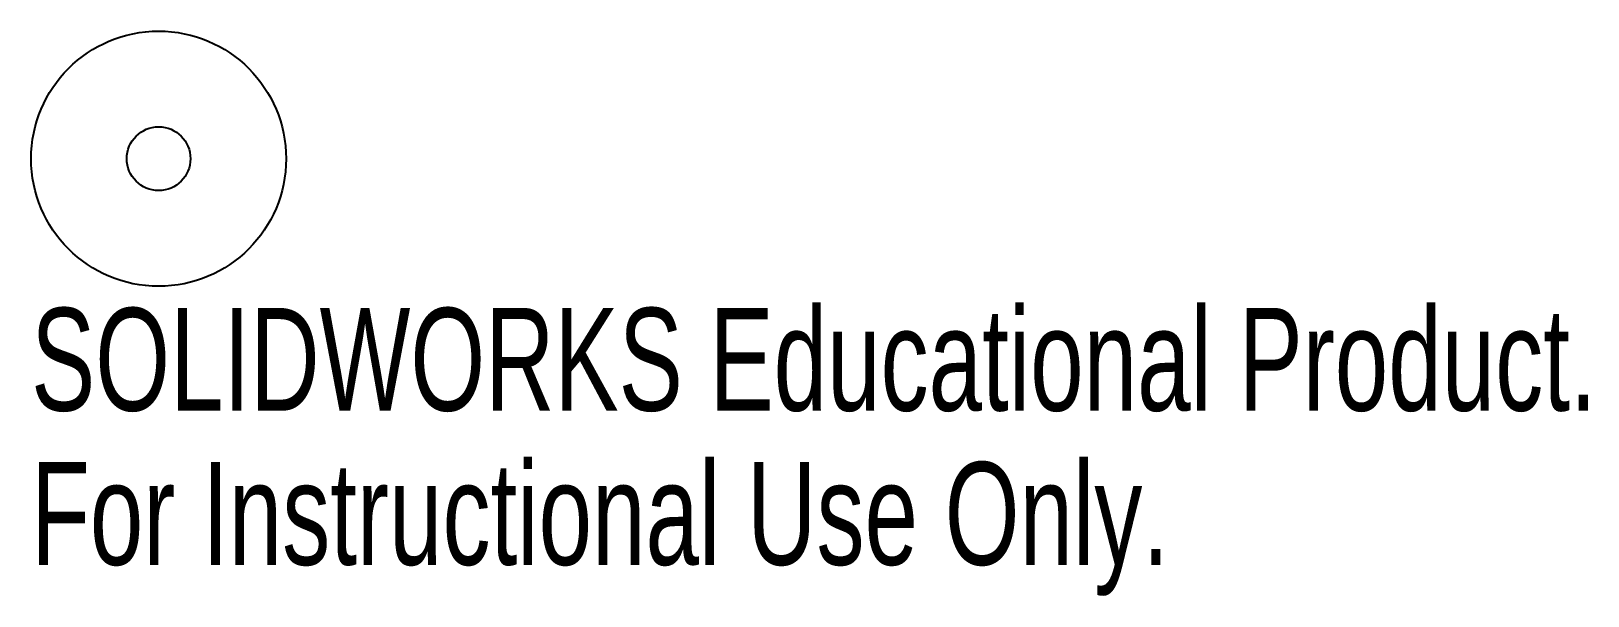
# Model space of a CAD drawing. Extents: x -6 to 67.3, y -20.6 to 6.
import ezdxf

# ---------------------------------------------------------------- set-up
doc = ezdxf.new("R2010")
doc.units = 0
doc.layers.get('0').update_dxf_attribs({"linetype": 'CONTINUOUS'})
doc.styles.add('SLDTEXTSTYLE0', font='TXT', dxfattribs={"width": 0.7})

msp = doc.modelspace()

# ---------------------------------------------------------------- linework, layer by layer
at = {"color": 7, "linetype": 'CONTINUOUS'}
for radius in [6, 1.5]:
    msp.add_circle((0, 0), radius, dxfattribs=at)

# ---------------------------------------------------------------- texts
at = {"color": 7, "linetype": 'CONTINUOUS', "char_height": 4.83362, "attachment_point": 1, "style": 'SLDTEXTSTYLE0'}
for s, insert in [('SOLIDWORKS Educational Product.', (-6, -7.02)), ('For Instructional Use Only.', (-6, -14.27))]:
    msp.add_mtext(s, dxfattribs=dict(at, insert=insert))

doc.saveas('drawing.dxf')
